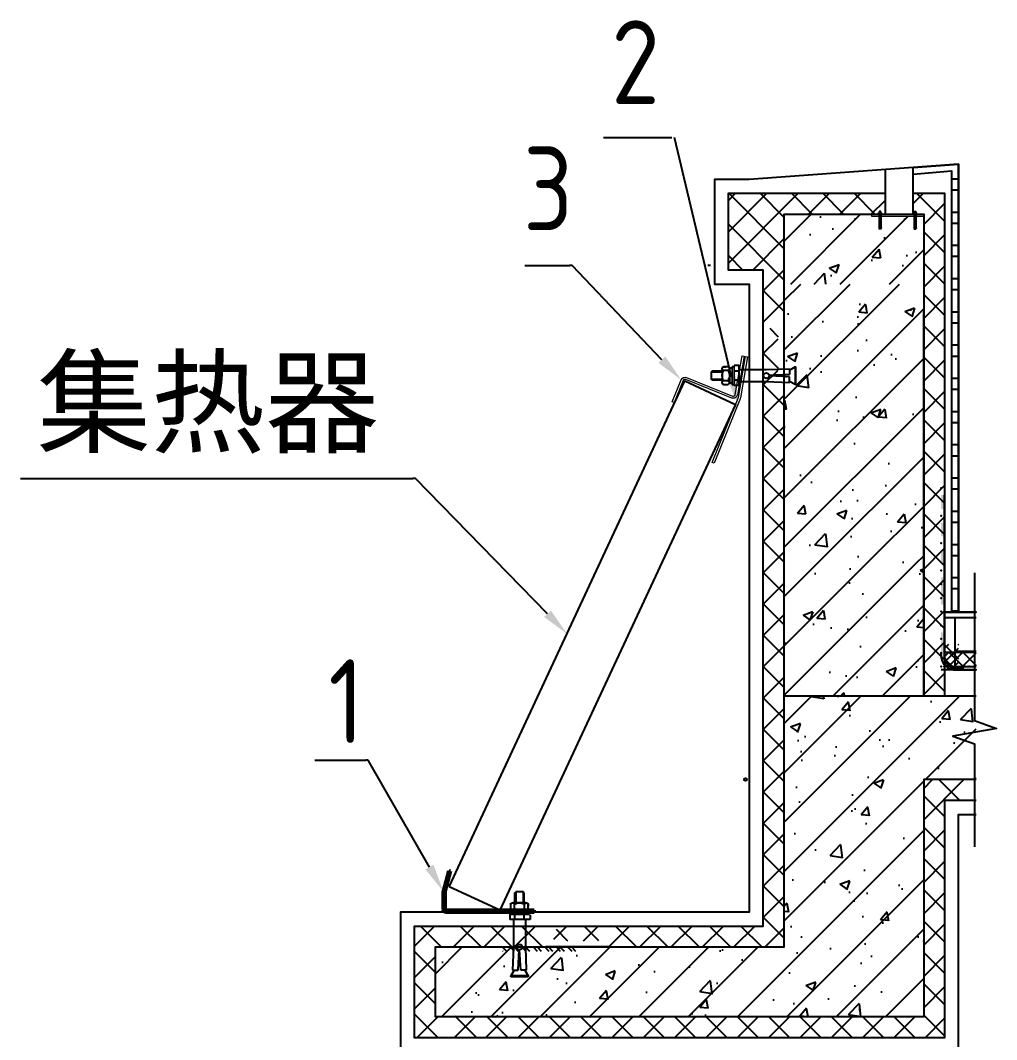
# Model space of a CAD drawing. Extents: x 27938 to 1507990, y 110129 to 923079.
# Drawn here: x 669218 to 675515, y 424843 to 431416 of the extents above; entities that cross this region are included whole.
import ezdxf

# ---------------------------------------------------------------- set-up
doc = ezdxf.new("R2010")
doc.units = 0
doc.header["$LTSCALE"] = 1000
doc.header["$MEASUREMENT"] = 0
doc.linetypes.add('ACAD_ISO02W100', pattern=[15, 12, -3])
for name, color, linetype, lineweight in [('2细实线', 3, 'Continuous', 13), ('文字层', 7, 'Continuous', 9), ('栏杆', 163, 'Continuous', 5)]:
    doc.layers.add(name, color=color, linetype=linetype, lineweight=lineweight)
for name, color, linetype in [('A-detl-FINISH', 1, 'Continuous'), ('A-detl-water-DASH', 210, 'Continuous'), ('A-detl-XH', 8, 'Continuous'), ('Defpoint', 7, 'Continuous'), ('DIM_SYMB', 3, 'Continuous'), ('HANDRAIL', 2, 'Continuous'), ('LWK-建筑-剖面-构件', 4, 'Continuous'), ('PJ', 4, 'Continuous'), ('PUB_HATCH', 8, 'Continuous'), ('SURFACE', 6, 'Continuous'), ('WALL_FNSH', 6, 'Continuous'), ('实线层', 7, 'Continuous'), ('粗实线', 7, 'Continuous'), ('面层', 11, 'Continuous')]:
    doc.layers.add(name, color=color, linetype=linetype)
doc.styles.get("Standard").update_dxf_attribs({"font": 'gbenor.shx', "bigfont": 'gbcbig.shx'})
pattern_1 = [(45, (-2936869.209054936, -1163392.690572171), (-159.0990257669732, 159.0990257669732), []), (49.99999999999999, (-2936869.209054936, -1163392.690572171), (645.534164340678, -56.47692148433559), [67.5, -742.5]), (355, (-2936869.209054936, -1163392.690572171), (-124.8762002517, 676.9729203300108), [54, -594]), (100.4514, (-2936815.414542937, -1163397.396978171), (520.6584435426194, 620.4955878548582), [57.36617099999986, -631.0279007999977]), (46.18420000000002, (-2936869.209054936, -1163212.690572171), (960.51694376308, -148.9671128961162), [101.2499999999996, -1113.749999999996]), (96.63559999999993, (-2936789.165984437, -1163225.104548471), (841.1964349938328, 876.7060838103974), [86.0492591999995, -946.5416999999962]), (351.1842000000001, (-2936869.209054936, -1163212.690572171), (841.1957506202642, 876.7067408327921), [81, -891]), (21, (-2936779.209054936, -1163257.690572171), (537.2163469066154, -362.3570015988049), [67.5, -742.5]), (326, (-2936779.209054936, -1163257.690572171), (218.9837987294235, 652.6350405421676), [54, -594]), (71.45140000000002, (-2936734.441045236, -1163287.887017571), (756.2003657233406, 290.2774470389571), [57.36617099999989, -631.0279007999984]), (37.50000000000001, (-2936869.209054936, -1163392.690572171), (10.9438697855616, 299.6044684481803), [0, -586.8000000000001, 0, -603, 0, -596.25]), (7.499999999999999, (-2936869.209054936, -1163392.690572171), (236.7625836979337, 354.9705406941242), [0, -343.7999999999999, 0, -573.3000000000001, 0, -227.25]), (327.5, (-2937069.909054937, -1163392.690572171), (480.440192555168, -20.29938456094178), [0, -225, 0, -702, 0, -931.5]), (317.5, (-2937159.909054937, -1163392.690572171), (524.8675524081475, 90.09448409908593), [0, -292.5, 0, -466.2, 0, -661.5])]
pattern_2 = [(45, (-6311258.962350102, 73043.78346632107), (-101.0278813620279, 101.0278813620279), []), (135, (-6311258.962350102, 73043.78346632107), (-101.0278813620279, -101.0278813620279), [])]

# ---------------------------------------------------------------- blocks, each defined once
blk = doc.blocks.new('0HLS')
at = {"layer": 'PJ'}
for p, q in [((-4.106218116688065, -16.654176101345), (4.10621811678448, -16.65417610134318)), ((-4.106218116688065, -17.90417610134409), (-4.106218116688065, -16.654176101345)), ((-4.106218116688065, -17.90417610134409), (4.10621811678448, -17.904176101345)), ((-2.499999999999994, -17.90417610134318), (-2.499999999999996, -55.39018457949715)), ((-1.976375245819321, -9.556851246164113), (-2.497208577017767, -10.07768457741167)), ((-2.497208577017767, -10.07768457741167), (-2.497208577017767, -13.54990678572903)), ((1.985887064850436, -9.556851246164113), (-1.976375245819321, -9.556851246164113)), ((2.502791406295733, -10.07768457741167), (1.985887064850436, -9.556851246164113)), ((2.086124739628763, -16.30501212562194), (2.086124739628763, -13.89712900656104)), ((2.500000000000005, -17.90417610134409), (2.500000000000003, -55.39018457949715)), ((2.502791406295733, -13.54990678572903), (2.502791406295733, -10.07768457741167)), ((4.10621811678448, -17.904176101345), (4.10621811678448, -16.65417610134318)), ((-2.499999999999996, -55.39018457949715), (-3.333333333333028, -58.72351791283017)), ((-0.4166666666669663, -55.39018457949715), (-2.499999999999996, -55.39018457949715)), ((-0.4166666666669663, -41.20603514621779), (-0.4166666666669681, -58.72351791283017)), ((-0.4166666666669663, -41.20603514621779), (0.4166666666669734, -41.20603514621779)), ((0.4166666666669734, -41.20603514621779), (0.4166666666669716, -58.72351791283017)), ((2.500000000000002, -55.39018457949715), (0.4166666666669721, -55.39018457949715)), ((2.500000000000003, -55.39018457949715), (3.333333333333032, -58.72351791283017)), ((-3.333333333333028, -58.72351791283017), (3.333333333333032, -58.72351791283017)), ((-3.333333333333028, -58.72351791283017), (-2.499999999999998, -59.55685124616412)), ((2.500000000000001, -59.55685124616412), (-2.499999999999998, -59.55685124616412)), ((3.333333333333032, -58.72351791283017), (2.500000000000001, -59.55685124616412))]:
    blk.add_line(p, q, dxfattribs=at)
for points in [[(-4.16586854388424, -16.30501212562194, 0.0806281835895164), (-3.676976678737442, -16.56393442288663, 0.0806281835895167), (-3.13128870329819, -16.65493247405084, 0.0817177255517844), (-2.577736736081527, -16.56631408279008, 0.0817177255517865), (-2.081758624699427, -16.30501212562194)], [(-4.164871889613092, -13.89844338337116, -0.0806281835895164), (-3.675980024466294, -13.63952108615467, -0.0806281835895167), (-3.130292049124358, -13.54852303494226, -0.0817177255517844), (-2.576740081810379, -13.63714142620392, -0.0817177255517865), (-2.080761970525594, -13.89844338337116)], [(2.08399405605906, -16.30871897864381, -0.0410913664802528), (1.05621634254931, -16.56722654137684, -0.0410913664802522), (5.3e-15, -16.65417610134409, -0.041091366480252), (-1.0562163425493, -16.56722654137684, -0.0410913664802523), (-2.083994055962643, -16.30871897864381)], [(2.084990710330208, -13.8947365303984, 0.0410913664802528), (1.057212996820458, -13.63622896766446, 0.0410913664802522), (0.0009966542711535, -13.54927940764992, 0.041091366480252), (-1.055219688278151, -13.63622896766446, 0.0410913664802523), (-2.082997401691494, -13.8947365303984)], [(4.170454718890147, -13.89844338337116, 0.0806281835895164), (3.681562853744258, -13.63952108615467, 0.0806281835895167), (3.135874878305009, -13.54852303494226, 0.0817177255517844), (2.582322911087436, -13.63714142620392, 0.0817177255517865), (2.086344799706244, -13.89844338337116)]]:
    blk.add_lwpolyline(points, format="xyb", dxfattribs=at)
for points in [[(-4.163875235341034, -16.30501212562194), (-4.163875235341034, -13.89712900656013)], [(-3.122208572845915, -13.54990678572903), (3.12779140212479, -13.54990678572903)], [(4.169458064619908, -16.30501212562194), (4.169458064619908, -14.59157344822415), (4.169458064619908, -13.89712900656013)]]:
    blk.add_lwpolyline(points, dxfattribs=at)
for radius, start, end in [(1.72650467747855, 232.8744671269124, 251.5612685906884), (1.726504677475728, 251.5612685909522, 270.2480700547298), (1.726504677475883, 270.2480700544693, 288.6868014636777), (1.726504677479192, 288.6868014640072, 307.1255328731287)]:
    blk.add_arc((3.127403105027047, -14.92844397891258), radius, start, end, dxfattribs=at)
blk = doc.blocks.new('0埋件')
at = {"layer": '栏杆'}
blk.add_lwpolyline([(-75, 0), (75, 0), (75, 5), (-75, 5)], close=True, dxfattribs=at)
blk.add_blockref('0HLS', (-50.004755909511, 22.90417610134318), dxfattribs=at)
at = {"layer": '栏杆', "xscale": -1}
blk.add_blockref('0HLS', (50.004755909511, 22.90417610134318), dxfattribs=at)
blk = doc.blocks.new('$LinePat$防水层1')
at = {"color": 0}
blk.add_solid([(150, 0), (450, 0), (150, -100), (450, -100)], dxfattribs=at)
at = {"layer": 'Defpoint'}
for p in [(0, 0), (600, 0)]:
    blk.add_point(p, dxfattribs=at)
blk = doc.blocks.new('3')
at = {"color": 7, "linetype": 'Continuous', "lineweight": 50}
for p, q in [((-1020.442748615048, 442.3550840575096), (-1012.733104952636, 471.1278659138846)), ((-1018.027934049325, 441.7080364447529), (-1010.318290386913, 470.4808183011286)), ((-1012.733104952636, 471.1278659138846), (-1010.318290386913, 470.4808183011286)), ((-1020.562008223036, 441.4492173996506), (-1020.562008223036, 415.3436304854022)), ((-1018.062008223036, 441.4492173996504), (-1018.062008223036, 415.3436304854022)), ((-890.5620082230369, 414.3436304854022), (-1017.062008223036, 414.3436304854022)), ((-890.5620082230369, 411.8436304854022), (-1017.062008223036, 411.8436304854022)), ((-890.5620082230369, 414.3436304854022), (-890.5620082230369, 411.8436304854022))]:
    blk.add_line(p, q, dxfattribs=at)
for centre, radius, start, end in [((-1017.062008223036, 441.4492173996506), 3.5, 165.0000000000004, 180), ((-1017.062008223036, 441.4492173996504), 1, 165.0000000000012, 180), ((-1017.062008223036, 415.3436304854022), 3.5, 180, 270), ((-1017.062008223036, 415.3436304854022), 1, 180, 270)]:
    blk.add_arc(centre, radius, start, end, dxfattribs=at)
blk = doc.blocks.new('1233')
for p, q in [((-156521.6368284314, -71882.33258047688), (-156526.6368284314, -71882.33258047688)), ((-156526.6368284314, -71882.33258047688), (-156526.6368284314, -71904.33258047688)), ((-156521.6368284314, -71904.33258047688), (-156526.6368284314, -71904.33258047688))]:
    blk.add_line(p, q)
at = {"lineweight": -3}
for p, q in [((-156521.6368284314, -71882.33258047688), (-156526.6368284314, -71882.33258047688)), ((-156526.6368284314, -71888.83258047688), (-156521.6368284314, -71888.83258047688)), ((-156519.6368284314, -71885.83258047688), (-156516.6368284314, -71885.83258047688)), ((-156516.6368284314, -71886.83258047688), (-156516.6368284314, -71888.33258047688)), ((-156516.6368284314, -71888.83258047688), (-156516.6368284314, -71886.83258047688)), ((-156516.6368284314, -71886.83258047688), (-156516.6368284314, -71900.83258047688)), ((-156516.6368284314, -71888.33258047688), (-156516.6368284314, -71893.83258047688)), ((-156515.1368284314, -71884.33258047688), (-156510.1368284314, -71884.33258047688)), ((-156515.1368284314, -71888.33258047688), (-156510.1368284314, -71888.33258047688)), ((-156510.1368284314, -71884.33258047688), (-156512.6368284314, -71884.33258047688)), ((-156508.6368284314, -71886.83258047688), (-156508.6368284314, -71900.83258047688)), ((-156496.6368284314, -71889.83258047688), (-156496.6368284314, -71897.83258047688)), ((-156526.6368284314, -71898.83258047688), (-156521.6368284314, -71898.83258047688)), ((-156519.6368284314, -71894.33258047688), (-156516.6368284314, -71892.60052966932)), ((-156519.6368284314, -71895.33258047688), (-156516.6368284314, -71893.60052966932)), ((-156516.6368284314, -71900.83258047688), (-156516.6368284314, -71898.83258047688)), ((-156516.6368284314, -71900.83258047688), (-156516.6368284314, -71899.33258047688)), ((-156515.1368284314, -71899.33258047688), (-156510.1368284314, -71899.33258047688)), ((-156508.6368284314, -71898.83258047688), (-156497.6368284314, -71898.83258047688)), ((-156516.6368284314, -71901.83258047688), (-156519.6368284314, -71901.83258047688)), ((-156510.1368284314, -71903.33258047688), (-156515.1368284314, -71903.33258047688)), ((-156510.1368284314, -71903.33258047688), (-156512.6368284314, -71903.33258047688))]:
    blk.add_line(p, q, dxfattribs=at)
at = {"linetype": 'ACAD_ISO02W100', "lineweight": -3}
blk.add_line((-156508.6368284314, -71888.83258047688), (-156497.6368284314, -71888.83258047688), dxfattribs=at)
at = {"lineweight": -3}
for centre, radius, start, end in [((-156514.6368284314, -71886.33258047688), 2.06155281280883, 194.0362434667132, 255.9637565340943), ((-156505.8034950981, -71893.83258047688), 10.83333333333307, 149.4897625931668, 210.5102374068332), ((-156510.6368284314, -71886.33258047688), 2.06155281280883, 284.0362434659057, 75.96375653409432), ((-156519.4701617648, -71893.83258047688), 10.83333333333307, 329.4897625931667, 30.51023740683322), ((-156514.6368284314, -71901.33258047688), 2.06155281280883, 104.0362434659057, 165.9637565332868), ((-156510.6368284314, -71901.33258047688), 2.06155281280883, 284.0362434659057, 75.96375653409432)]:
    blk.add_arc(centre, radius, start, end, dxfattribs=at)
at = {"layer": '粗实线', "lineweight": -3}
for p, q in [((-156588.5759809469, -71902.83927094797), (-156588.5759809469, -71884.8258900058)), ((-156587.8259809469, -71884.392877304), (-156587.8259809469, -71903.27228364977)), ((-156581.6477777166, -71887.95986460207), (-156587.8259809469, -71884.392877304)), ((-156581.6215991069, -71886.46009305934), (-156581.7263135455, -71892.45917923027)), ((-156581.6215991069, -71886.46009305934), (-156581.6477777166, -71887.95986460207)), ((-156519.6368284314, -71883.83258047688), (-156521.6368284314, -71883.83258047688)), ((-156519.6368284314, -71883.83258047688), (-156519.6368284314, -71903.83258047688)), ((-156516.6368284314, -71886.83258047688), (-156516.6368284314, -71885.83258047688)), ((-156496.6368284314, -71889.83258047688), (-156508.6368284314, -71889.83258047688)), ((-156497.6368284314, -71888.83258047688), (-156496.6368284314, -71889.83258047688)), ((-156581.6477777166, -71899.70529635169), (-156587.8259809469, -71903.27228364977)), ((-156581.6215991069, -71901.20506789442), (-156581.7263135455, -71895.2059817235)), ((-156581.6215991069, -71901.20506789442), (-156581.6477777166, -71899.70529635169)), ((-156516.6368284314, -71900.83258047688), (-156516.6368284314, -71901.83258047688)), ((-156496.6368284314, -71897.83258047688), (-156508.6368284314, -71897.83258047688)), ((-156497.6368284314, -71898.83258047688), (-156496.6368284314, -71897.83258047688)), ((-156521.6368284314, -71903.83258047688), (-156519.6368284314, -71903.83258047688))]:
    blk.add_line(p, q, dxfattribs=at)
at = {"layer": '粗实线', "linetype": 'ACAD_ISO02W100', "lineweight": -3}
for p, q in [((-156556.6368284314, -71887.33258047688), (-156581.6215991069, -71886.46009305934)), ((-156526.6368284314, -71887.33258047688), (-156556.6368284314, -71887.33258047688)), ((-156581.7263135455, -71892.45917923027), (-156559.6323437876, -71893.66860562819)), ((-156581.7263135455, -71895.2059817235), (-156559.6323437876, -71893.99655532558)), ((-156556.6368284314, -71900.33258047688), (-156581.6215991069, -71901.20506789442)), ((-156526.6368284314, -71900.33258047688), (-156556.6368284314, -71900.33258047688))]:
    blk.add_line(p, q, dxfattribs=at)
at = {"layer": '粗实线', "lineweight": 13}
for p, q in [((-156521.6368284314, -71888.83258047688), (-156526.6368284314, -71888.83258047688)), ((-156521.6368284314, -71882.83258047688), (-156521.6368284314, -71904.83258047688)), ((-156576.7796746641, -71892.72995880083), (-156576.7796746641, -71894.93520215293))]:
    blk.add_line(p, q, dxfattribs=at)
at = {"layer": '粗实线', "lineweight": -3}
for centre, radius, start, end in [((-156588.0759809469, -71884.8258900058), 0.5, 60.0000000001465, 180), ((-156514.6350067274, -71886.33440218086), 2.063762379009298, 104.0730426015303, 165.9269573992804), ((-156510.6360856431, -71886.33213480387), 2.060940384829252, 345.9467280168325, 75.9807850496404), ((-156556.6368284314, -71893.83258047688), 3, 183.1332503600567, 176.8667496399433), ((-156510.6360856431, -71901.33302614989), 2.060940384829252, 284.0192149503596, 14.05327198316746), ((-156588.0759809469, -71902.83927094797), 0.5, 180, 299.9999999998535), ((-156514.6350067274, -71901.3307587729), 2.063762379009298, 194.0730426007196, 255.9269573984697)]:
    blk.add_arc(centre, radius, start, end, dxfattribs=at)

msp = doc.modelspace()

# ---------------------------------------------------------------- hatches: boundary and pattern name
at = {"layer": 'A-detl-XH', "linetype": 'Continuous'}
h = msp.add_hatch(dxfattribs=at)
h.set_pattern_fill('ANSI32', color=256, scale=45, angle=315, style=0)
h.set_pattern_definition([(0, (-46453.29348473134, 2024879.217914215), (4.815e-14, 214.3125), []), (0, (-46381.85595387546, 2024807.780383359), (4.815e-14, 214.3125), [])])
h.paths.add_polyline_path([(675224.6766938993, 427600.505578825), (675269.6766938993, 427600.505578825), (675269.6766938993, 430489.4923201147), (675123.4266938993, 430478.768756475), (674977.1766938972, 430468.0451928352), (674977.1766938972, 430423.0451928347), (675224.6766938993, 430444.4923201147)])
h = msp.add_hatch(dxfattribs=at)
h.set_pattern_fill('多孔材料', color=256, scale=22.5, style=0)
h.set_pattern_definition([(45, (-46385.79348473134, 2024024.217914215), (-45.00004574500798, 45.00004574500798), []), (135, (-46385.79348473134, 2024024.217914215), (-45.00004574500798, -45.00004574500798), [])])
h.paths.add_polyline_path([(675179.6766938972, 427227.005578825), (675269.6766938972, 427227.005578825), (675269.6766938972, 427393.5055788255), (675179.6766938972, 427393.5055788255)])
h = msp.add_hatch(dxfattribs=at)
h.set_pattern_fill('多孔材料', color=256, scale=22.5, style=0)
h.set_pattern_definition([(45, (-47223.09301362955, 2024213.217914215), (-45.00004574500798, 45.00004574500798), []), (135, (-47223.09301362955, 2024213.217914215), (-45.00004574500798, -45.00004574500798), [])])
h.paths.add_polyline_path([(675383.6418748561, 427249.5055788244), (675383.6418748561, 427339.505578825), (675179.6766938993, 427339.505578825), (675179.6766938972, 427249.5055788244)])
at = {"layer": 'LWK-建筑-剖面-构件'}
h = msp.add_hatch(dxfattribs=at)
h.set_pattern_fill('金属', color=8, scale=20.95632000144246, angle=89.99999999999984, style=0)
h.set_pattern_definition([(134.9999999999998, (-9511436.614995418, -136869.1192407485), (-37.04588995433822, -37.04588995433799), []), (134.9999999999998, (-9511436.614995418, -136844.4219808201), (-37.04588995433822, -37.04588995433799), [])])
h.paths.add_polyline_path([(672819.3817734823, 425440.5055788108), (672819.3817734823, 425414.3829630759), (672328.5217734904, 425414.3829630759), (672328.5217734904, 425440.5055788108)])
at = {"layer": 'PUB_HATCH', "linetype": 'ByBlock'}
h = msp.add_hatch(dxfattribs=at)
h.set_pattern_fill('ANSI37', color=256, scale=90, style=0)
h.set_pattern_definition(pattern_2)
h.paths.add_polyline_path([(673784.6766938972, 430300.5055788087), (673784.6766938972, 429805.5055788087), (674009.6766938993, 429805.5055788098), (674009.6766938993, 429473.318307756), (674144.6766938972, 429473.318307756), (674144.6766938972, 430165.5055788098), (674797.1766938972, 430165.5055788087), (674797.1766938972, 430300.5055788087)])
h = msp.add_hatch(dxfattribs=at)
h.set_pattern_fill('ANSI37', color=256, scale=90, style=0)
h.set_pattern_definition(pattern_2)
h.paths.add_polyline_path([(675179.6766938972, 427060.5055788098), (675044.6766938972, 427060.5055788098), (675044.6766938972, 430165.5055788087), (674977.1766938972, 430165.5055788087), (674977.1766938972, 430300.5055788087), (675179.6766938993, 430300.5055788098)])
at = {"layer": 'PUB_HATCH'}
h = msp.add_hatch(dxfattribs=at)
h.set_pattern_fill('钢筋混凝土', color=256, scale=90, style=0)
h.set_pattern_definition([(45, (23915.34624951985, 328972.0842798816), (-159.0990257669732, 159.0990257669732), []), (49.99999999999999, (23915.34624951985, 328972.0842798816), (645.534164340678, -56.47692148433559), [67.5, -742.5]), (355, (23915.34624951985, 328972.0842798816), (-124.8762002517, 676.9729203300108), [54, -594]), (100.4514, (23969.14076151839, 328967.3778738815), (520.6584435426194, 620.4955878548582), [57.36617099999935, -631.0279007999895]), (46.18420000000002, (23915.34624951985, 329152.0842798816), (960.51694376308, -148.9671128961162), [101.2499999999988, -1113.74999999999]), (96.63559999999993, (23995.38932001824, 329139.6703035823), (841.1964349938328, 876.7060838103974), [86.04925919999855, -946.5416999999886]), (351.1842000000001, (23915.34624951985, 329152.0842798816), (841.1957506202642, 876.7067408327921), [81, -891]), (21, (24005.34624951985, 329107.0842798816), (537.2163469066154, -362.3570015988049), [67.5, -742.5]), (326, (24005.34624951985, 329107.0842798816), (218.9837987294235, 652.6350405421676), [54, -594]), (71.45140000000002, (24050.1142592188, 329076.8878344822), (756.2003657233406, 290.2774470389571), [57.36617099999989, -631.0279007999984]), (37.50000000000001, (23915.34624951985, 328972.0842798816), (10.9438697855616, 299.6044684481803), [0, -586.8000000000001, 0, -603, 0, -596.25]), (7.499999999999999, (23915.34624951985, 328972.0842798816), (236.7625836979337, 354.9705406941242), [0, -343.7999999999999, 0, -573.3000000000001, 0, -227.25]), (327.5, (23714.64624951733, 328972.0842798816), (480.440192555168, -20.29938456094182), [0, -225, 0, -702, 0, -931.5]), (317.5, (23624.64624951733, 328972.0842798816), (524.8675524081475, 90.09448409908589), [0, -292.5, 0, -466.2, 0, -661.5])])
h.paths.add_polyline_path([(675044.6766938972, 429715.5055788098), (675044.6766938972, 430154.2555788098), (674994.0623946958, 430154.2555788098), (674994.0623946958, 430081.1620597335), (674995.9373946951, 430073.6620597332), (674982.8123946958, 430060.5370597339), (674982.8123946958, 430071.7870597339), (674980.9373946944, 430073.6620597332), (674982.8123946958, 430081.1620597335), (674982.8123946958, 430154.2555788098), (674769.0409931028, 430154.2555788098), (674769.0409931028, 430081.1620597335), (674770.9159931042, 430073.6620597332), (674757.7909931028, 430060.5370597339), (674757.7909931028, 430071.7870597339), (674707.1766938972, 430122.4013589384), (674707.1766938972, 430165.5055788098), (674594.6766938972, 430165.5055788098), (674594.6766938972, 429715.5055788098)])
h.paths.add_polyline_path([(674144.6766938972, 430165.5055788098), (674144.6766938972, 429715.5055788098), (674594.6766938972, 429715.5055788098), (674594.6766938972, 430165.5055788098)])
at = {"layer": 'PUB_HATCH', "linetype": 'ByBlock'}
h = msp.add_hatch(dxfattribs=at)
h.set_pattern_fill('钢筋混凝土', color=256, scale=90, style=0)
h.set_pattern_definition(pattern_1)
h.paths.add_polyline_path([(675044.6766938972, 427915.5055788098), (674144.6766938972, 427915.5055788098), (674144.6766938972, 429715.5055788098), (675044.6766938972, 429715.5055788098)])
h = msp.add_hatch(dxfattribs=at)
h.set_pattern_fill('ANSI37', color=256, scale=90, style=0)
h.set_pattern_definition(pattern_2)
h.paths.add_polyline_path([(674105.420172876, 429430.1942684765), (674105.420172876, 429023.7875737547), (674144.6766938972, 429023.7875737547), (674144.6766938972, 425440.5055788098), (673016.9592431537, 425440.5055788098), (673016.9592431537, 425480.9650788063), (672655.6839434362, 425480.9650788063), (672678.3760116021, 425575.5055788098), (674009.6766938972, 425575.5055788098), (674009.6766938972, 429430.1942684765)])
h = msp.add_hatch(dxfattribs=at)
h.set_pattern_fill('钢筋混凝土', color=256, scale=90, style=0)
h.set_pattern_definition(pattern_1)
h.paths.add_polyline_path([(675044.6766938993, 427915.5055788098), (674594.6766938993, 427915.5055788103), (674594.6766938972, 427060.5055788098), (675044.6766938972, 427060.5055788098)])
h.paths.add_polyline_path([(674594.6766938972, 427915.5055788098), (674144.6766938972, 427915.5055788098), (674144.6766938972, 427060.5055788098), (674594.6766938972, 427060.5055788098)])
h = msp.add_hatch(dxfattribs=at)
h.set_pattern_fill('钢筋混凝土', color=256, scale=90, style=0)
h.set_pattern_definition([(45, (-6311258.962350102, 73043.78346632107), (-159.0990257669732, 159.0990257669732), []), (49.99999999999999, (-6311258.962350102, 73043.78346632107), (645.534164340678, -56.47692148433559), [67.5, -742.5]), (355, (-6311258.962350102, 73043.78346632107), (-124.8762002517, 676.9729203300108), [54, -594]), (100.4514, (-6311205.167838101, 73039.077060321), (520.6584435426194, 620.4955878548582), [57.36617099999977, -631.0279007999962]), (46.18420000000002, (-6311258.962350102, 73223.78346632107), (960.51694376308, -148.9671128961162), [101.2499999999996, -1113.749999999996]), (96.63559999999993, (-6311178.919279598, 73211.36949002079), (841.1964349938328, 876.7060838103974), [86.04925919999933, -946.541699999995]), (351.1842000000001, (-6311258.962350102, 73223.78346632107), (841.1957506202642, 876.7067408327921), [81, -891]), (21, (-6311168.962350102, 73178.78346632107), (537.2163469066154, -362.3570015988049), [67.5, -742.5]), (326, (-6311168.962350102, 73178.78346632107), (218.9837987294235, 652.6350405421676), [54, -594]), (71.45140000000002, (-6311124.194340401, 73148.5870209207), (756.2003657233406, 290.2774470389571), [57.36617099999989, -631.0279007999984]), (37.50000000000001, (-6311258.962350102, 73043.78346632107), (10.9438697855616, 299.6044684481803), [0, -586.8000000000001, 0, -603, 0, -596.25]), (7.499999999999999, (-6311258.962350102, 73043.78346632107), (236.7625836979337, 354.9705406941242), [0, -343.7999999999999, 0, -573.3000000000001, 0, -227.25]), (327.5, (-6311459.662350102, 73043.78346632107), (480.440192555168, -20.29938456094182), [0, -225, 0, -702, 0, -931.5]), (317.5, (-6311549.662350102, 73043.78346632107), (524.8675524081475, 90.09448409908589), [0, -292.5, 0, -466.2, 0, -661.5])])
h.paths.add_polyline_path([(675383.6418748561, 426520.5055788098), (675383.6418748561, 427060.5055788098), (674144.6766938972, 427060.5055788098), (674144.6766938972, 425440.5055788098), (671894.6766938972, 425440.5055788098), (671894.6766938972, 424990.5055788087), (675044.6766938972, 424990.5055788087), (675044.6766938972, 426520.5055788098)])

# ---------------------------------------------------------------- linework, layer by layer
at = {"linetype": 'ByBlock', "lineweight": -2}
for p, q in [((672776.4208692103, 429835.2206755), (672760.2208692078, 429835.2206755)), ((673668.9303226022, 429835.2206755), (673652.7303226017, 429835.2206755))]:
    msp.add_line(p, q, dxfattribs=at)
for points in [[(672978.638047352, 430661.0046622503), (673420.396090766, 430661.0046622503)], [(673804.3076477994, 429114.5810861847), (673436.5960907664, 430661.0046622503)], [(672472.3052781767, 429835.2206755), (672760.2208692078, 429835.2206755)], [(673356.0583440426, 429227.6853476525), (672776.4208692103, 429835.2206755)]]:
    msp.add_lwpolyline(points, dxfattribs=at)
at = {"color": 1}
for points in [[(674144.6766938972, 427060.5055788098), (674144.6766938972, 430165.5055788098), (675044.6766938972, 430165.5055788098), (675044.6766938972, 427060.5055788098), (675044.6766938972, 429535.5055788098)], [(675383.6418748561, 426520.5055788098), (675044.6766938972, 426520.5055788098), (675044.6766938972, 424990.5055788087), (671894.6766938972, 424990.5055788087), (671894.6766938972, 425440.5055788098), (674144.6766938972, 425440.5055788098), (674144.6766938972, 427060.5055788098), (675383.6418748561, 427060.5055788098)]]:
    msp.add_lwpolyline(points, dxfattribs=at)
at = {"linetype": 'Continuous', "lineweight": 0}
msp.add_lwpolyline([(673422.9974669279, 428955.5919656407), (673480.3122757205, 429097.4510953897, -0.4142135623720842), (673515.4606178161, 429112.3706814408), (673810.8814433303, 428993.0129202749, 0.4769755326968021), (673829.2335370083, 429003.1856519131), (673873.223636827, 429252.6659052579), (673886.5185414925, 429250.3216548597), (673842.5284416738, 429000.8414015143, -0.476975532697033), (673805.82425432, 428980.4959382379), (673510.4034288058, 429099.8536994039, 0.414213562372526), (673492.8292577569, 429092.3939063783), (673435.5144489643, 428950.5347766299)], format="xyb", close=True, dxfattribs=at)
msp.add_lwpolyline([(673847.5137214211, 428979.3781611188, 0.05240777928288698), (673848.9399129075, 428984.3518819088), (673895.3732046958, 429247.6881654448), (673908.6681093613, 429245.3439150466), (673862.1937524669, 428981.7747397128, -0.05240777928288698), (673860.1192921232, 428974.5402367458), (673692.432211725, 428559.500148565), (673679.9152296886, 428564.5573375764), (673847.5137214211, 428979.3781611193)], format="xyb", dxfattribs=at)
at = {"color": 5}
msp.add_circle((673895.7508601777, 426520.7558301823), 9.238606318390788, dxfattribs=at)
at = {"lineweight": 0}
for points in [[(673377.7640527531, 429248.3943362655), (673480.3122757205, 429097.4510953897), (673334.3526353322, 429206.9763590395)], [(673833.4938934743, 429121.5210475298), (673845.9474158683, 428939.4636121417), (673775.1214021265, 429107.64112484)]]:
    msp.add_solid(points, dxfattribs=at)
at = {"layer": 'A-detl-FINISH', "linetype": 'Continuous'}
msp.add_line((675247.1766938993, 427348.5055788255), (675383.6418748561, 427348.5055788255), dxfattribs=at)
msp.add_lwpolyline([(674977.1766938972, 430423.0451928347), (675224.6766938993, 430444.4923201147), (675224.6766938993, 427600.505578825)], dxfattribs=at)
msp.add_lwpolyline([(675383.6418748561, 427339.505578825), (675179.6766938972, 427339.505578825, 0.4686291500833193), (675247.1766938993, 427249.505578825), (675247.1766938993, 427564.5055788255)], format="xyb", dxfattribs=at)
at = {"layer": 'A-detl-water-DASH', "linetype": 'Continuous'}
for p, q in [((675179.6766938972, 427297.8580866683), (675179.6766938972, 428354.2555788302)), ((675247.1766938993, 427249.505578825), (675383.6418748561, 427249.505578825))]:
    msp.add_line(p, q, dxfattribs=at)
msp.add_lwpolyline([(675157.1766938972, 427339.505578825, 0.4574223581474308), (675247.1766939035, 427227.0055788244), (675383.6418748561, 427227.005578825), (675157.1766938972, 427227.005578825)], format="xyb", dxfattribs=at)
at = {"layer": 'DIM_SYMB', "color": 1, "lineweight": -2}
msp.add_lwpolyline([(675373.1828037954, 427854.2106865947), (675373.1828037954, 426901.5481635464), (675514.9328037954, 426849.9553828393), (675231.4328037954, 426799.9666838082), (675373.1828037954, 426749.6731635464), (675373.1828037954, 426086.5862529077)], dxfattribs=at)
at = {"layer": 'HANDRAIL'}
msp.add_lwpolyline([(674797.1766938972, 430165.5055788092), (674797.1766938972, 430454.8469606482)], dxfattribs=at)
at = {"layer": 'LWK-建筑-剖面-构件', "color": 0}
msp.add_line((673016.9592431558, 425440.5055788108), (672607.9092431625, 425440.5055788108), dxfattribs=at)
at = {"layer": 'PUB_HATCH', "linetype": 'ByBlock'}
for p, q in [((675044.6766938972, 426462.8995677356), (675102.282704972, 426520.5055788103)), ((675044.6766938972, 426260.8438050115), (675304.3384676955, 426520.5055788103)), ((675276.9522514658, 426385.5055788092), (675141.9522514658, 426520.5055788092)), ((675179.6766938972, 426280.7253736537), (675044.6766938951, 426415.7253736542)), ((675179.6766938972, 426078.6696109296), (675044.6766938972, 426213.6696109301)), ((675044.6766938972, 426058.7880422879), (675179.6766938972, 426193.7880422874)), ((675179.6766938972, 425876.6138482055), (675044.6766938951, 426011.6138482061)), ((675044.6766938972, 425856.7322795628), (675179.6766938972, 425991.7322795623)), ((675179.6766938972, 425674.5580854815), (675044.6766938972, 425809.558085482)), ((675044.6766938972, 425654.6765168392), (675179.6766938972, 425789.6765168387)), ((675179.6766938972, 425472.5023227574), (675044.6766938972, 425607.5023227574)), ((671759.6766938993, 425446.4014322528), (671888.7808404558, 425575.5055788098)), ((671932.892759712, 425440.5055788051), (671797.8927597078, 425575.5055788098)), ((672010.8013354156, 425440.5055788061), (672145.8013354198, 425575.5055788103)), ((672189.913254678, 425440.5055788056), (672054.9132546738, 425575.5055788092)), ((672208.3189692954, 425440.5055788061), (672343.3189692996, 425575.5055788103)), ((672387.4308885557, 425440.5055788056), (672252.4308885536, 425575.5055788092)), ((672405.8366031752, 425440.5055788061), (672540.8366031793, 425575.5055788103)), ((672584.9485224355, 425440.5055788056), (672449.9485224334, 425575.5055788092)), ((675044.6766938972, 425452.6207541152), (675179.6766938972, 425587.6207541146)), ((671894.6766938972, 425276.6658818967), (671759.6766938972, 425411.6658818957)), ((672607.8923658987, 425440.5055788056), (672607.9145389139, 425440.5277518207)), ((675179.6766938972, 425270.4465600328), (675044.6766938972, 425405.4465600338)), ((671759.6766938972, 425244.3456695292), (671894.6766938951, 425379.3456695271)), ((675044.6766938972, 425250.5649913916), (675179.6766938972, 425385.5649913911)), ((671894.6766938972, 425074.6101191727), (671759.6766938972, 425209.6101191716)), ((675179.6766938972, 425068.3907973087), (675044.6766938972, 425203.3907973092)), ((671759.6766938993, 425042.2899068051), (671894.6766938972, 425177.2899068036)), ((675044.6766938972, 425048.5092286665), (675179.6766938972, 425183.509228666)), ((671911.7254715371, 424855.5055788082), (671759.6766938972, 425007.5543564475)), ((675179.6766938972, 424866.3350345852), (675044.6766938972, 425001.3350345857)), ((672020.10485134, 424858.2930933717), (672155.10485134, 424993.2930933722)), ((672156.8821942506, 424858.2930933722), (672021.8821942527, 424993.2930933711)), ((672222.1606140656, 424858.2930933706), (672357.1606140656, 424993.2930933711)), ((672358.9379569741, 424858.2930933711), (672223.9379569762, 424993.2930933701)), ((672427.00389135, 424855.5055788087), (672562.00389135, 424990.5055788092)), ((672563.7812342606, 424855.5055788087), (672428.7812342627, 424990.5055788077)), ((672629.0596540736, 424855.5055788087), (672764.0596540736, 424990.5055788092)), ((672765.8369969842, 424855.5055788082), (672630.8369969863, 424990.5055788077)), ((672831.1154167992, 424855.5055788092), (672966.1154167992, 424990.5055788098)), ((672967.8927597099, 424855.5055788077), (672832.8927597099, 424990.5055788087)), ((673033.1711795228, 424855.5055788092), (673168.1711795228, 424990.5055788098)), ((673169.9485224334, 424855.5055788082), (673034.9485224334, 424990.5055788077)), ((673235.2269422463, 424855.5055788087), (673370.2269422463, 424990.5055788092)), ((673372.004285157, 424855.5055788087), (673237.004285157, 424990.5055788087)), ((673437.2827049699, 424855.5055788087), (673572.2827049699, 424990.5055788092)), ((673574.0600478805, 424855.5055788082), (673439.0600478826, 424990.5055788077)), ((673639.3384676955, 424855.5055788092), (673774.3384676955, 424990.5055788092)), ((673776.1158106062, 424855.5055788077), (673641.1158106062, 424990.5055788087)), ((673841.3942304191, 424855.5055788092), (673976.3942304191, 424990.5055788098)), ((673978.1715733297, 424855.5055788082), (673843.1715733297, 424990.5055788082)), ((674043.4499931426, 424855.5055788087), (674178.4499931426, 424990.5055788087)), ((674180.2273360554, 424855.5055788077), (674045.2273360533, 424990.5055788087)), ((674245.5057558662, 424855.5055788087), (674380.5057558662, 424990.5055788092)), ((674382.2830987768, 424855.5055788082), (674247.2830987789, 424990.5055788077)), ((674447.5615185918, 424855.5055788098), (674582.5615185918, 424990.5055788092)), ((674584.3388615025, 424855.5055788071), (674449.3388615025, 424990.5055788082)), ((674649.6172813154, 424855.5055788092), (674784.6172813154, 424990.5055788098)), ((674786.394624226, 424855.5055788082), (674651.394624226, 424990.5055788082)), ((674851.6730440389, 424855.5055788092), (674986.6730440389, 424990.5055788087)), ((674988.4503869517, 424855.5055788071), (674853.4503869496, 424990.5055788082)), ((675053.7288067625, 424855.5055788087), (675179.6766938972, 424981.4534659424))]:
    msp.add_line(p, q, dxfattribs=at)
at = {"layer": 'SURFACE'}
msp.add_line((671774.9481286264, 424855.5055788092), (671909.9481286264, 424990.5055788098), dxfattribs=at)
for points in [[(675383.6418748561, 426385.5055788098), (675179.6766938972, 426385.5055788098), (675179.6766938972, 424855.5055788087), (671759.6766938972, 424855.5055788087), (671759.6766938972, 425575.5055788098), (674009.6766938972, 425575.5055788098), (674009.6766938993, 429805.5055788098), (673784.6766938972, 429805.5055788087), (673784.6766938972, 430300.5055788098), (674797.1766938972, 430300.5055788087)], [(674977.1766938972, 430300.5055788087), (675179.6766938972, 430300.5055788087), (675179.6766938972, 427060.5055788098)]]:
    msp.add_lwpolyline(points, dxfattribs=at)
at = {"layer": 'WALL_FNSH'}
msp.add_line((675179.6766938972, 427564.5055788255), (675383.6418748561, 427564.5055788255), dxfattribs=at)
msp.add_lwpolyline([(675179.6766938972, 427600.505578825), (675383.6418748561, 427600.505578825)], close=True, dxfattribs=at)
at = {"layer": '实线层', "color": 3, "lineweight": -2, "ltscale": 3}
msp.add_lwpolyline([(671983.0762842998, 425828.8981530364), (673504.5020265675, 429091.6061863683), (673830.7728299, 428939.4636121417), (672309.3470876345, 425676.7555788098)], close=True, dxfattribs=at)
at = {"layer": '文字层', "color": 7, "linetype": 'ByBlock', "lineweight": -2}
for p, q in [((671766.068733895, 428462.3847532442), (671749.8687338966, 428462.3847532442)), ((671461.343437854, 426645.6717275524), (671445.1434378535, 426645.6717275524))]:
    msp.add_line(p, q, dxfattribs=at)
for points in [[(669217.6050066745, 428462.3847532442), (671749.8687338966, 428462.3847532442)], [(672618.0888796637, 427589.090986336), (671766.068733895, 428462.3847532442)], [(671116.3668529568, 426645.6717275524), (671445.1434378535, 426645.6717275524)], [(671856.4817408938, 425954.9704372398), (671461.343437854, 426645.6717275524)]]:
    msp.add_lwpolyline(points, dxfattribs=at)
at = {"layer": '文字层', "color": 7, "lineweight": -2}
for points in [[(672639.5620157698, 427610.0410322973), (672743.7891554337, 427460.2521697024), (672596.6157435577, 427568.1409403742)], [(671882.5216937789, 425969.8674454524), (671945.8637901703, 425798.7307199238), (671830.4417880066, 425940.0734290267)]]:
    msp.add_solid(points, dxfattribs=at)
at = {"layer": '面层'}
msp.add_lwpolyline([(674977.1766938972, 430165.5055788092), (674977.1766938972, 430468.0451928347), (675269.6766938993, 430489.4923201147), (675269.6766938993, 427600.505578825), (675269.6766938993, 430489.4923201005), (674977.1766938972, 430468.04519282), (673919.6766938972, 430390.5055788098), (673694.6766938972, 430390.5055788098), (673694.6766938972, 429715.5055788098), (673919.6766938993, 429715.5055788098), (673919.6766938972, 425665.5055788098), (672119.6766938972, 425665.5055788098), (671669.6766938972, 425665.5055788098), (671669.6766938972, 424765.5055788087), (672119.6766938972, 424765.5055788087), (675269.6766938993, 424765.5055788087), (675269.6766938993, 426295.5055788098), (675383.6418748561, 426295.5055788098)], dxfattribs=at)

# ---------------------------------------------------------------- block references
at = {"color": 0, "lineweight": -3, "xscale": -5.940114367207961, "yscale": 5.940114367257075, "zscale": 5.940114367225644}
msp.add_blockref('1233', (-255934.8956883908, 856182.5435498676), dxfattribs=at)
at = {"lineweight": 0, "xscale": 4.5, "yscale": 4.5, "zscale": 4.5}
msp.add_blockref('3', (676538.3928271739, 423812.2092416257), dxfattribs=at)
at = {"color": 0, "lineweight": -3, "xscale": -5.940114367207961, "yscale": 5.940114367257075, "zscale": 5.940114367225644, "rotation": 270}
msp.add_blockref('1233', (1099494.235326609, 1355403.478710446), dxfattribs=at)
at = {"layer": 'A-detl-water-DASH', "linetype": 'Continuous', "xscale": 0.2950000000013097, "yscale": 0.225, "zscale": 0.225, "rotation": 90}
for p in [(675157.1766938972, 428221.5055788297), (675157.1766938972, 428044.5055788285), (675157.1766938972, 427867.5055788278), (675157.1766938972, 427690.5055788271), (675157.1766938972, 427603.5055788264), (675157.1766938972, 427336.5055788257), (675157.1766938972, 427249.505578825)]:
    msp.add_blockref('$LinePat$防水层1', p, dxfattribs=at)
at = {"layer": 'A-detl-water-DASH', "linetype": 'Continuous', "xscale": 0.2252856862431769, "yscale": 0.225, "zscale": 0.225}
for p in [(675175.7342237304, 427249.5055788244), (675202.1766938972, 427249.505578825)]:
    msp.add_blockref('$LinePat$防水层1', p, dxfattribs=at)
at = {"layer": 'HANDRAIL', "xscale": 2.25, "yscale": 2.25, "zscale": 2.25}
msp.add_blockref('0埋件', (674875.9266938972, 430154.2555788092), dxfattribs=at)

# ---------------------------------------------------------------- texts
at = {"layer": '2细实线', "color": 0, "char_height": 540, "width": 9056.480743062255, "attachment_point": 1}
for s, insert in [('2', (673028.5920288025, 431415.7776404097)), ('3', (672460.2039546997, 430601.4546176384)), ('{\\fSimSun|b0|i0|c134|p2;集热器}', (669323.2750207752, 429223.4278383309)), ('1', (671204.7447735874, 427295.141536806))]:
    msp.add_mtext(s, dxfattribs=dict(at, insert=insert))

doc.saveas('drawing.dxf')
